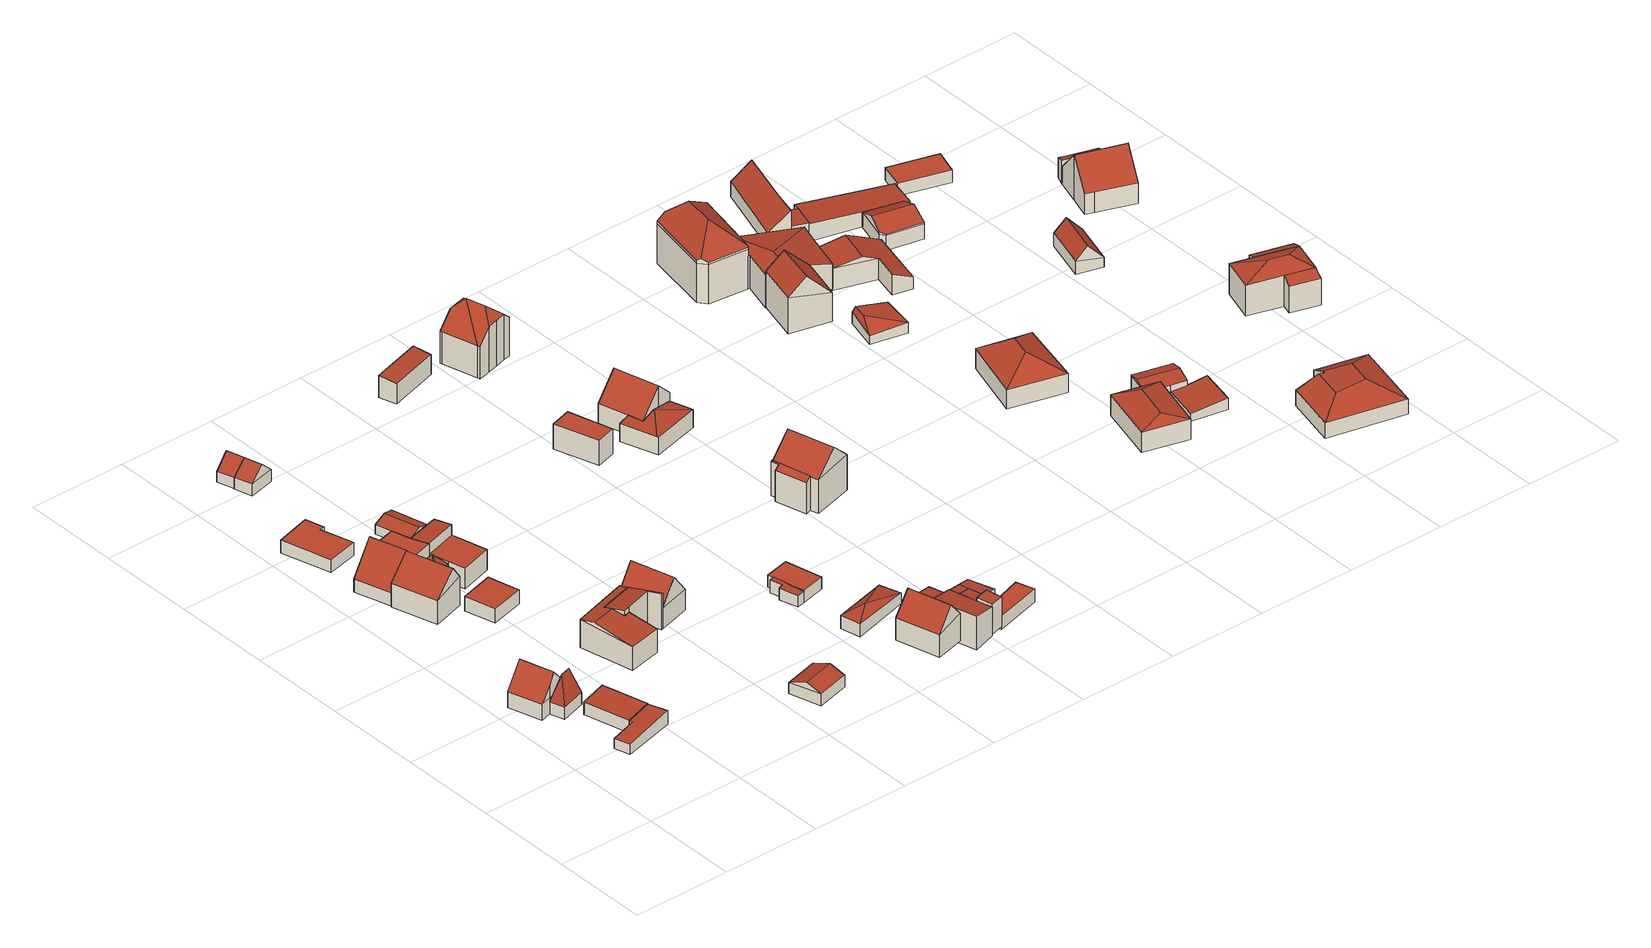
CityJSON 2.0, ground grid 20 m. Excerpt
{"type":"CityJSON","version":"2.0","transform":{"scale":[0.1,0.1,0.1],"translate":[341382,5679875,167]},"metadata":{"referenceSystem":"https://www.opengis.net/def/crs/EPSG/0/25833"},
"CityObjects":{
"building1":{"type":"Building","attributes":{"Gemeindeschluessel":14729160,"Geometrietyp2DReferenz":"3000","function":"31001_9998","roofType":"9999"},"children":["building1-1","building1-2"]},
"building1-1":{"type":"BuildingPart","attributes":{"Dachtyp_tdc":"tdcGableRoof","Dachneigung":50.49,"QualitaetDacherkennung":79,"Geometrietyp2DReferenz":"3000","roofType":"3100","measuredHeight":7.86},"parents":["building1"],"geometry":[{"type":"MultiSurface","lod":"2","boundaries":[[[0,1,2,3,4]],[[1,5,6,2]],[[5,7,8,6]],[[7,9,10,11,8]],[[7,12,13,9]],[[1,14,13,12,5]],[[0,14,1]],[[9,13,14,0]],[[5,12,7]],[[11,3,2,6,8]],[[0,4,10,9]],[[4,3,11,10]]],"semantics":{"surfaces":[{"type":"WallSurface"},{"type":"RoofSurface"},{"type":"GroundSurface"},{"type":"ClosureSurface"}],"values":[0,0,0,0,1,1,0,0,0,2,0,3]}}]},
"building1-2":{"type":"BuildingPart","attributes":{"Dachtyp_tdc":"tdcFreeFormRoof","Dachneigung":73.69,"QualitaetDacherkennung":18,"Geometrietyp2DReferenz":"3000","roofType":"5000","measuredHeight":7.86},"parents":["building1"],"geometry":[{"type":"MultiSurface","lod":"2","boundaries":[[[10,15,16,11]],[[15,17,18,16]],[[17,4,3,18]],[[19,4,17]],[[20,19,17,15]],[[20,15,10]],[[19,20,10,4]],[[11,16,18,3]],[[11,3,4,10]]],"semantics":{"surfaces":[{"type":"WallSurface"},{"type":"RoofSurface"},{"type":"GroundSurface"},{"type":"ClosureSurface"}],"values":[0,0,0,1,1,1,1,2,3]}}]},
"building2":{"type":"Building","attributes":{"Dachtyp_tdc":"tdcPolyFlatRoof","Gemeindeschluessel":14729160,"Dachneigung":4.13,"QualitaetDacherkennung":80,"Geometrietyp2DReferenz":"3000","function":"31001_9998","roofType":"2100","measuredHeight":2.87},"geometry":[{"type":"MultiSurface","lod":"2","boundaries":[[[21,22,23,24]],[[22,25,26,23]],[[25,27,28,26]],[[27,29,30,28]],[[29,31,32,30]],[[31,21,24,32]],[[31,29,27,25,22,21]],[[24,23,26,28,30,32]]],"semantics":{"surfaces":[{"type":"WallSurface"},{"type":"RoofSurface"},{"type":"GroundSurface"}],"values":[0,0,0,0,0,0,1,2]}}]},
"building3":{"type":"Building","attributes":{"Dachtyp_tdc":"tdcPolyFlatRoof","Gemeindeschluessel":14729160,"Dachneigung":4.24,"QualitaetDacherkennung":85,"Geometrietyp2DReferenz":"3000","function":"31001_9998","roofType":"2100","measuredHeight":2.96},"geometry":[{"type":"MultiSurface","lod":"2","boundaries":[[[33,34,35,36]],[[34,37,38,35]],[[37,39,40,38]],[[39,33,36,40]],[[39,37,34,33]],[[36,35,38,40]]],"semantics":{"surfaces":[{"type":"WallSurface"},{"type":"RoofSurface"},{"type":"GroundSurface"}],"values":[0,0,0,0,1,2]}}]},
"building4":{"type":"Building","attributes":{"Dachtyp_tdc":"tdcFreeFormRoof","Gemeindeschluessel":14729160,"Dachneigung":41.11,"QualitaetDacherkennung":70,"Geometrietyp2DReferenz":"3000","function":"31001_9998","roofType":"5000","measuredHeight":8.93},"geometry":[{"type":"MultiSurface","lod":"2","boundaries":[[[41,42,43,44]],[[42,45,46,43]],[[45,47,48,46]],[[47,49,50,48]],[[49,41,44,50]],[[42,51,52,45]],[[51,41,49,47,52]],[[42,41,51]],[[47,45,52]],[[44,43,46,48,50]]],"semantics":{"surfaces":[{"type":"WallSurface"},{"type":"RoofSurface"},{"type":"GroundSurface"}],"values":[0,0,0,0,0,1,1,0,0,2]}}]},
"building5":{"type":"Building","attributes":{"Dachtyp_tdc":"tdcGableRoof","Gemeindeschluessel":14729160,"Dachneigung":51.82,"QualitaetDacherkennung":59,"Geometrietyp2DReferenz":"3000","function":"31001_9998","roofType":"3100","measuredHeight":8.79},"geometry":[{"type":"MultiSurface","lod":"2","boundaries":[[[53,54,55,56]],[[54,57,58,55]],[[57,59,60,58]],[[59,61,62,60]],[[61,53,56,62]],[[61,63,64,53]],[[63,65,66,67,64]],[[54,67,66,57]],[[53,64,67,54]],[[57,66,65,59]],[[59,65,63,61]],[[56,55,58,60,62]]],"semantics":{"surfaces":[{"type":"WallSurface"},{"type":"RoofSurface"},{"type":"GroundSurface"}],"values":[0,0,0,0,0,1,1,0,0,0,0,2]}}]},
"building6":{"type":"Building","attributes":{"Dachtyp_tdc":"tdcPolyFlatRoof","Gemeindeschluessel":14729160,"Dachneigung":0,"QualitaetDacherkennung":89,"Geometrietyp2DReferenz":"3000","function":"31001_9998","roofType":"1000","measuredHeight":2.64},"geometry":[{"type":"MultiSurface","lod":"2","boundaries":[[[68,69,70,71]],[[69,72,73,70]],[[72,74,75,73]],[[74,76,77,75]],[[76,78,79,77]],[[78,68,71,79]],[[78,76,74,72,69,68]],[[71,70,73,75,77,79]]],"semantics":{"surfaces":[{"type":"WallSurface"},{"type":"RoofSurface"},{"type":"GroundSurface"}],"values":[0,0,0,0,0,0,1,2]}}]},
"building7":{"type":"Building","attributes":{"Dachtyp_tdc":"tdcFreeFormRoof","Gemeindeschluessel":14729160,"Dachneigung":48.84,"QualitaetDacherkennung":15,"Geometrietyp2DReferenz":"3000","function":"31001_9998","roofType":"5000","measuredHeight":5.99},"geometry":[{"type":"MultiSurface","lod":"2","boundaries":[[[80,81,82,83]],[[81,84,85,82]],[[84,86,87,85]],[[86,88,89,87]],[[88,80,83,89]],[[90,88,86]],[[91,90,86,84]],[[91,84,81]],[[81,90,91]],[[80,90,81]],[[90,80,88]],[[83,82,85,87,89]]],"semantics":{"surfaces":[{"type":"WallSurface"},{"type":"RoofSurface"},{"type":"GroundSurface"}],"values":[0,0,0,0,0,1,1,0,1,1,1,2]}}]},
"building8":{"type":"Building","attributes":{"Dachtyp_tdc":"tdcPolyFlatRoof","Gemeindeschluessel":14729160,"Dachneigung":0,"QualitaetDacherkennung":78,"Geometrietyp2DReferenz":"3000","function":"31001_9998","roofType":"1000","measuredHeight":6.2},"geometry":[{"type":"MultiSurface","lod":"2","boundaries":[[[66,92,55,58]],[[92,93,94,55]],[[93,95,96,94]],[[95,97,98,96]],[[97,99,60,98]],[[99,66,58,60]],[[99,97,95,93,92,66]],[[58,55,94,96,98,60]]],"semantics":{"surfaces":[{"type":"WallSurface"},{"type":"RoofSurface"},{"type":"GroundSurface"}],"values":[0,0,0,0,0,0,1,2]}}]},
"building9":{"type":"Building","attributes":{"Dachtyp_tdc":"tdcPolyFlatRoof","Gemeindeschluessel":14729160,"Dachneigung":0,"QualitaetDacherkennung":32,"Geometrietyp2DReferenz":"3000","function":"31001_9998","roofType":"1000","measuredHeight":3},"geometry":[{"type":"MultiSurface","lod":"2","boundaries":[[[100,101,102,103]],[[101,104,105,102]],[[104,106,107,105]],[[106,100,103,107]],[[106,104,101,100]],[[103,102,105,107]]],"semantics":{"surfaces":[{"type":"WallSurface"},{"type":"RoofSurface"},{"type":"GroundSurface"}],"values":[0,0,0,0,1,2]}}]},
"building10":{"type":"Building","attributes":{"Dachtyp_tdc":"tdcFreeFormRoof","Gemeindeschluessel":14729160,"Dachneigung":10.4,"QualitaetDacherkennung":41,"Geometrietyp2DReferenz":"3000","function":"31001_9998","roofType":"5000","measuredHeight":6.44},"geometry":[{"type":"MultiSurface","lod":"2","boundaries":[[[108,109,110,111]],[[109,112,113,110]],[[112,114,115,113]],[[114,116,117,115]],[[116,118,119,117]],[[118,120,121,119]],[[120,122,123,121]],[[122,108,111,123]],[[108,122,120,118,124,125]],[[114,112,109,125,124,116]],[[109,108,125]],[[118,116,124]],[[111,110,113,115,117,119,121,123]]],"semantics":{"surfaces":[{"type":"WallSurface"},{"type":"RoofSurface"},{"type":"GroundSurface"}],"values":[0,0,0,0,0,0,0,0,1,1,0,0,2]}}]},
"building11":{"type":"Building","attributes":{"Dachtyp_tdc":"tdcPolyFlatRoof","Gemeindeschluessel":14729160,"Dachneigung":2.94,"QualitaetDacherkennung":65,"Geometrietyp2DReferenz":"3000","function":"31001_9998","roofType":"2100","measuredHeight":6.47},"geometry":[{"type":"MultiSurface","lod":"2","boundaries":[[[126,127,128,129]],[[127,130,131,128]],[[130,132,133,131]],[[132,126,129,133]],[[132,130,127,126]],[[129,128,131,133]]],"semantics":{"surfaces":[{"type":"WallSurface"},{"type":"RoofSurface"},{"type":"GroundSurface"}],"values":[0,0,0,0,1,2]}}]},
"building12":{"type":"Building","attributes":{"Dachtyp_tdc":"tdcPolyFlatRoof","Gemeindeschluessel":14729160,"Dachneigung":0,"QualitaetDacherkennung":60,"Geometrietyp2DReferenz":"3000","function":"31001_9998","roofType":"1000","measuredHeight":4.32},"geometry":[{"type":"MultiSurface","lod":"2","boundaries":[[[134,135,129,136]],[[135,137,133,129]],[[137,138,139,133]],[[138,140,141,139]],[[140,134,136,141]],[[140,138,137,135,134]],[[136,129,133,139,141]]],"semantics":{"surfaces":[{"type":"WallSurface"},{"type":"RoofSurface"},{"type":"GroundSurface"}],"values":[0,0,0,0,0,1,2]}}]},
"building13":{"type":"Building","attributes":{"Dachtyp_tdc":"tdcGableRoof","Gemeindeschluessel":14729160,"Dachneigung":42.36,"QualitaetDacherkennung":76,"Geometrietyp2DReferenz":"3000","function":"31001_9998","roofType":"3100","measuredHeight":5.07},"geometry":[{"type":"MultiSurface","lod":"2","boundaries":[[[142,143,144,145]],[[143,146,147,144]],[[146,148,149,147]],[[148,142,145,149]],[[146,143,150]],[[142,148,151]],[[143,142,151,150]],[[148,146,150,151]],[[145,144,147,149]]],"semantics":{"surfaces":[{"type":"WallSurface"},{"type":"RoofSurface"},{"type":"GroundSurface"}],"values":[0,0,0,0,0,0,1,1,2]}}]},
"building14":{"type":"Building","attributes":{"Dachtyp_tdc":"tdcGableRoof","Gemeindeschluessel":14729160,"Dachneigung":43.15,"QualitaetDacherkennung":77,"Geometrietyp2DReferenz":"3000","function":"31001_9998","roofType":"3100","measuredHeight":4.89},"geometry":[{"type":"MultiSurface","lod":"2","boundaries":[[[143,152,153,154]],[[152,155,156,153]],[[155,157,158,156]],[[157,143,154,158]],[[155,152,159]],[[143,157,150]],[[152,143,150,159]],[[157,155,159,150]],[[154,153,156,158]]],"semantics":{"surfaces":[{"type":"WallSurface"},{"type":"RoofSurface"},{"type":"GroundSurface"}],"values":[0,0,0,0,0,0,1,1,2]}}]},
"building15":{"type":"Building","attributes":{"Dachtyp_tdc":"tdcGableRoof","Gemeindeschluessel":14729160,"Dachneigung":15.62,"QualitaetDacherkennung":74,"Geometrietyp2DReferenz":"3000","function":"31001_9998","roofType":"3100","measuredHeight":2.8},"geometry":[{"type":"MultiSurface","lod":"2","boundaries":[[[160,161,162,163]],[[161,164,165,162]],[[164,166,167,165]],[[166,160,163,167]],[[164,161,168]],[[160,166,169]],[[161,160,169,168]],[[166,164,168,169]],[[163,162,165,167]]],"semantics":{"surfaces":[{"type":"WallSurface"},{"type":"RoofSurface"},{"type":"GroundSurface"}],"values":[0,0,0,0,0,0,1,1,2]}}]},
"building16":{"type":"Building","attributes":{"Dachtyp_tdc":"tdcGableRoof","Gemeindeschluessel":14729160,"Dachneigung":21.7,"QualitaetDacherkennung":92,"Geometrietyp2DReferenz":"3000","function":"31001_9998","roofType":"3100","measuredHeight":3.69},"geometry":[{"type":"MultiSurface","lod":"2","boundaries":[[[170,171,172,173]],[[171,174,175,172]],[[174,176,177,175]],[[176,170,173,177]],[[174,171,178]],[[170,176,179]],[[171,170,179,178]],[[176,174,178,179]],[[173,172,175,177]]],"semantics":{"surfaces":[{"type":"WallSurface"},{"type":"RoofSurface"},{"type":"GroundSurface"}],"values":[0,0,0,0,0,0,1,1,2]}}]},
"building17":{"type":"Building","attributes":{"Gemeindeschluessel":14729160,"Geometrietyp2DReferenz":"3000","function":"31001_9998","roofType":"9999"},"children":["building17-1","building17-2"]},
"building17-1":{"type":"BuildingPart","attributes":{"Dachtyp_tdc":"tdcPolyFlatRoof","Dachneigung":12.24,"QualitaetDacherkennung":71,"Geometrietyp2DReferenz":"3000","roofType":"2100","measuredHeight":7.47},"parents":["building17"],"geometry":[{"type":"MultiSurface","lod":"2","boundaries":[[[180,181,182,183,184,185]],[[181,186,187,182]],[[186,188,189,187]],[[188,190,191,189]],[[190,108,192,191]],[[108,193,194,195,196,192]],[[108,190,188,186,181,180,193]],[[196,183,182,187,189,191,192]],[[185,194,193,180]],[[184,183,196,195]],[[184,195,194,185]]],"semantics":{"surfaces":[{"type":"WallSurface"},{"type":"RoofSurface"},{"type":"GroundSurface"},{"type":"ClosureSurface"}],"values":[0,0,0,0,0,0,1,2,0,3,3]}}]},
"building17-2":{"type":"BuildingPart","attributes":{"Dachtyp_tdc":"tdcGableRoof","Dachneigung":52.67,"QualitaetDacherkennung":72,"Geometrietyp2DReferenz":"3000","roofType":"3100","measuredHeight":8.74},"parents":["building17"],"geometry":[{"type":"MultiSurface","lod":"2","boundaries":[[[197,184,183,198]],[[195,199,200,196]],[[199,201,202,200]],[[201,197,198,202]],[[201,203,204,197]],[[194,185,204,203,205]],[[199,205,203,201]],[[195,194,205,199]],[[197,204,185,184]],[[198,183,196,200,202]],[[196,183,184,195]],[[184,185,194,195]]],"semantics":{"surfaces":[{"type":"WallSurface"},{"type":"RoofSurface"},{"type":"GroundSurface"},{"type":"ClosureSurface"}],"values":[0,0,0,0,1,1,0,0,0,2,3,3]}}]},
"building18":{"type":"Building","attributes":{"Dachtyp_tdc":"tdcGableRoof","Gemeindeschluessel":14729160,"Dachneigung":52.01,"QualitaetDacherkennung":73,"Geometrietyp2DReferenz":"3000","function":"31001_9998","roofType":"3100","measuredHeight":9.01},"geometry":[{"type":"MultiSurface","lod":"2","boundaries":[[[206,207,208,209]],[[207,210,211,208]],[[210,212,213,211]],[[212,206,209,213]],[[210,207,214]],[[206,212,215]],[[207,206,215,214]],[[212,210,214,215]],[[209,208,211,213]]],"semantics":{"surfaces":[{"type":"WallSurface"},{"type":"RoofSurface"},{"type":"GroundSurface"}],"values":[0,0,0,0,0,0,1,1,2]}}]},
"building19":{"type":"Building","attributes":{"Gemeindeschluessel":14729160,"Geometrietyp2DReferenz":"3000","function":"31001_9998","roofType":"9999"},"children":["building19-1","building19-2"]},
"building19-1":{"type":"BuildingPart","attributes":{"Dachtyp_tdc":"tdcPolyFlatRoof","Dachneigung":0,"QualitaetDacherkennung":75,"Geometrietyp2DReferenz":"3000","roofType":"1000","measuredHeight":2.53},"parents":["building19"],"geometry":[{"type":"MultiSurface","lod":"2","boundaries":[[[216,217,218,219]],[[217,220,221,218]],[[220,222,223,224,221]],[[225,216,219,226]],[[225,227,222,220,217,216]],[[219,218,221,224,226]],[[227,223,222]],[[226,224,223,227,225]]],"semantics":{"surfaces":[{"type":"WallSurface"},{"type":"RoofSurface"},{"type":"GroundSurface"},{"type":"ClosureSurface"}],"values":[0,0,0,0,1,2,0,3]}}]},
"building19-2":{"type":"BuildingPart","attributes":{"Dachtyp_tdc":"tdcPolyFlatRoof","Dachneigung":3.23,"QualitaetDacherkennung":73,"Geometrietyp2DReferenz":"3000","roofType":"2100","measuredHeight":2.73},"parents":["building19"],"geometry":[{"type":"MultiSurface","lod":"2","boundaries":[[[223,228,229,224]],[[228,230,231,229]],[[230,232,233,231]],[[232,234,235,233]],[[234,236,225,226,235]],[[234,232,230,228,223,227,236]],[[226,224,229,231,233,235]],[[227,225,236]],[[223,224,226,225,227]]],"semantics":{"surfaces":[{"type":"WallSurface"},{"type":"RoofSurface"},{"type":"GroundSurface"},{"type":"ClosureSurface"}],"values":[0,0,0,0,0,1,2,0,3]}}]},
"building20":{"type":"Building","attributes":{"Dachtyp_tdc":"tdcTentRoof","Gemeindeschluessel":14729160,"Dachneigung":10.1,"QualitaetDacherkennung":68,"Geometrietyp2DReferenz":"3000","function":"31001_9998","roofType":"3500","measuredHeight":3.54},"geometry":[{"type":"MultiSurface","lod":"2","boundaries":[[[237,238,239,240]],[[238,241,242,239]],[[241,243,244,242]],[[243,237,240,244]],[[238,237,245]],[[241,238,245]],[[243,241,245]],[[237,243,245]],[[240,239,242,244]]],"semantics":{"surfaces":[{"type":"WallSurface"},{"type":"RoofSurface"},{"type":"GroundSurface"}],"values":[0,0,0,0,1,1,1,1,2]}}]},
"building21":{"type":"Building","attributes":{"Gemeindeschluessel":14729160,"Geometrietyp2DReferenz":"3000","function":"31001_9998","roofType":"9999"},"children":["building21-1","building21-2","building21-3","building21-4"]},
"building21-1":{"type":"BuildingPart","attributes":{"Dachtyp_tdc":"tdcPolyFlatRoof","Dachneigung":8.95,"QualitaetDacherkennung":64,"Geometrietyp2DReferenz":"3000","roofType":"2100","measuredHeight":6.96},"parents":["building21"],"geometry":[{"type":"MultiSurface","lod":"2","boundaries":[[[246,247,248,249]],[[247,250,251,248]],[[250,252,253,251]],[[250,247,246,254,252]],[[253,249,248,251]],[[249,253,252,254,246]]],"semantics":{"surfaces":[{"type":"WallSurface"},{"type":"RoofSurface"},{"type":"GroundSurface"},{"type":"ClosureSurface"}],"values":[0,0,0,1,2,3]}}]},
"building21-2":{"type":"BuildingPart","attributes":{"Dachtyp_tdc":"tdcPolyFlatRoof","Dachneigung":10.04,"QualitaetDacherkennung":62,"Geometrietyp2DReferenz":"3000","roofType":"2100","measuredHeight":6.97},"parents":["building21"],"geometry":[{"type":"MultiSurface","lod":"2","boundaries":[[[255,256,257,258,259]],[[256,260,261,257]],[[260,262,263,261]],[[262,246,249,263]],[[252,264,265,266,253]],[[264,252,254,246,262,260,256,255]],[[258,257,261,263,249,253,266]],[[252,253,249,246,254]],[[255,259,265,264]],[[259,258,266,265]]],"semantics":{"surfaces":[{"type":"WallSurface"},{"type":"RoofSurface"},{"type":"GroundSurface"},{"type":"ClosureSurface"}],"values":[0,0,0,0,0,1,2,3,0,3]}}]},
"building21-3":{"type":"BuildingPart","attributes":{"Dachtyp_tdc":"tdcPolyFlatRoof","Dachneigung":7.2,"QualitaetDacherkennung":44,"Geometrietyp2DReferenz":"3000","roofType":"2100","measuredHeight":5.99},"parents":["building21"],"geometry":[{"type":"MultiSurface","lod":"2","boundaries":[[[265,267,268,266]],[[259,258,269,270]],[[259,270,267,265]],[[266,268,269,258]],[[270,269,268,267]],[[266,258,259,265]]],"semantics":{"surfaces":[{"type":"WallSurface"},{"type":"RoofSurface"},{"type":"GroundSurface"},{"type":"ClosureSurface"}],"values":[0,0,1,2,3,3]}}]},
"building21-4":{"type":"BuildingPart","attributes":{"Dachtyp_tdc":"tdcPolyFlatRoof","Dachneigung":9.14,"QualitaetDacherkennung":64,"Geometrietyp2DReferenz":"3000","roofType":"2100","measuredHeight":5.61},"parents":["building21"],"geometry":[{"type":"MultiSurface","lod":"2","boundaries":[[[267,271,272,268]],[[271,273,274,272]],[[273,275,276,274]],[[275,270,269,276]],[[270,275,273,271,267]],[[268,272,274,276,269]],[[268,269,270,267]]],"semantics":{"surfaces":[{"type":"WallSurface"},{"type":"RoofSurface"},{"type":"GroundSurface"},{"type":"ClosureSurface"}],"values":[0,0,0,0,1,2,3]}}]},
"building22":{"type":"Building","attributes":{"Dachtyp_tdc":"tdcPolyFlatRoof","Gemeindeschluessel":14729160,"Dachneigung":2.68,"QualitaetDacherkennung":72,"Geometrietyp2DReferenz":"3000","function":"31001_9998","roofType":"2100","measuredHeight":6.35},"geometry":[{"type":"MultiSurface","lod":"2","boundaries":[[[277,278,279,280]],[[278,281,282,279]],[[281,283,284,282]],[[283,277,280,284]],[[283,281,278,277]],[[280,279,282,284]]],"semantics":{"surfaces":[{"type":"WallSurface"},{"type":"RoofSurface"},{"type":"GroundSurface"}],"values":[0,0,0,0,1,2]}}]},
"building23":{"type":"Building","attributes":{"Dachtyp_tdc":"tdcPolyFlatRoof","Gemeindeschluessel":14729160,"Dachneigung":9.23,"QualitaetDacherkennung":74,"Geometrietyp2DReferenz":"3000","function":"31001_9998","roofType":"2100","measuredHeight":5.62},"geometry":[{"type":"MultiSurface","lod":"2","boundaries":[[[255,270,285,286]],[[270,275,287,285]],[[275,288,282,287]],[[288,256,279,282]],[[256,255,286,279]],[[256,288,275,270,255]],[[286,285,287,282,279]]],"semantics":{"surfaces":[{"type":"WallSurface"},{"type":"RoofSurface"},{"type":"GroundSurface"}],"values":[0,0,0,0,0,1,2]}}]},
"building24":{"type":"Building","attributes":{"Dachtyp_tdc":"tdcPolyFlatRoof","Gemeindeschluessel":14729160,"Dachneigung":5.96,"QualitaetDacherkennung":76,"Geometrietyp2DReferenz":"3000","function":"31001_9998","roofType":"2100","measuredHeight":4.58},"geometry":[{"type":"MultiSurface","lod":"2","boundaries":[[[289,290,291,292]],[[290,293,294,291]],[[293,295,296,294]],[[295,289,292,296]],[[295,293,290,289]],[[292,291,294,296]]],"semantics":{"surfaces":[{"type":"WallSurface"},{"type":"RoofSurface"},{"type":"GroundSurface"}],"values":[0,0,0,0,1,2]}}]},
"building25":{"type":"Building","attributes":{"Dachtyp_tdc":"tdcPolyFlatRoof","Gemeindeschluessel":14729160,"Dachneigung":0,"QualitaetDacherkennung":73,"Geometrietyp2DReferenz":"3000","function":"31001_9998","roofType":"1000","measuredHeight":5.18},"geometry":[{"type":"MultiSurface","lod":"2","boundaries":[[[297,298,299,300]],[[298,301,302,299]],[[301,303,304,302]],[[303,297,300,304]],[[303,301,298,297]],[[300,299,302,304]]],"semantics":{"surfaces":[{"type":"WallSurface"},{"type":"RoofSurface"},{"type":"GroundSurface"}],"values":[0,0,0,0,1,2]}}]},
"building26":{"type":"Building","attributes":{"Dachtyp_tdc":"tdcPolyFlatRoof","Gemeindeschluessel":14729160,"Dachneigung":0,"QualitaetDacherkennung":63,"Geometrietyp2DReferenz":"3000","function":"31001_9998","roofType":"1000","measuredHeight":2.87},"geometry":[{"type":"MultiSurface","lod":"2","boundaries":[[[305,306,307,308]],[[306,309,310,307]],[[309,311,312,310]],[[311,313,314,312]],[[313,315,316,314]],[[315,305,308,316]],[[315,313,311,309,306,305]],[[308,307,310,312,314,316]]],"semantics":{"surfaces":[{"type":"WallSurface"},{"type":"RoofSurface"},{"type":"GroundSurface"}],"values":[0,0,0,0,0,0,1,2]}}]},
"building27":{"type":"Building","attributes":{"Dachtyp_tdc":"tdcFreeFormRoof","Gemeindeschluessel":14729160,"Dachneigung":11.75,"QualitaetDacherkennung":69,"Geometrietyp2DReferenz":"3000","function":"31001_9998","roofType":"5000","measuredHeight":4.69},"geometry":[{"type":"MultiSurface","lod":"2","boundaries":[[[317,318,319,320]],[[318,321,322,319]],[[321,323,324,322]],[[323,325,326,324]],[[325,327,328,326]],[[327,329,330,328]],[[329,317,320,330]],[[329,327,331,332]],[[331,327,325,333]],[[331,333,323,321,318,317,332]],[[317,329,332]],[[325,323,333]],[[320,319,322,324,326,328,330]]],"semantics":{"surfaces":[{"type":"WallSurface"},{"type":"RoofSurface"},{"type":"GroundSurface"}],"values":[0,0,0,0,0,0,0,1,1,1,0,0,2]}}]},
"building28":{"type":"Building","attributes":{"Gemeindeschluessel":14729160,"Geometrietyp2DReferenz":"3000","function":"31001_9998","roofType":"9999"},"children":["building28-1","building28-2"]},
"building28-1":{"type":"BuildingPart","attributes":{"Dachtyp_tdc":"tdcPolyFlatRoof","Dachneigung":28.81,"QualitaetDacherkennung":65,"Geometrietyp2DReferenz":"3000","roofType":"2100","measuredHeight":7.25},"parents":["building28"],"geometry":[{"type":"MultiSurface","lod":"2","boundaries":[[[334,335,336,337]],[[335,338,339,336]],[[338,340,341,342,339]],[[343,344,345,346,347]],[[344,334,337,345]],[[344,343,340,338,335,334]],[[337,336,339,342,346,345]],[[343,347,341,340]],[[347,346,342,341]]],"semantics":{"surfaces":[{"type":"WallSurface"},{"type":"RoofSurface"},{"type":"GroundSurface"},{"type":"ClosureSurface"}],"values":[0,0,0,0,0,1,2,0,3]}}]},
"building28-2":{"type":"BuildingPart","attributes":{"Dachtyp_tdc":"tdcGableRoof","Dachneigung":41.35,"QualitaetDacherkennung":68,"Geometrietyp2DReferenz":"3000","roofType":"3100","measuredHeight":11.1},"parents":["building28"],"geometry":[{"type":"MultiSurface","lod":"2","boundaries":[[[348,349,350,351]],[[349,352,353,350]],[[341,348,351,342]],[[352,349,354]],[[348,341,355]],[[349,348,355,354]],[[341,347,352,354,355]],[[351,350,353,346,342]],[[346,353,352,347]],[[342,346,347,341]]],"semantics":{"surfaces":[{"type":"WallSurface"},{"type":"RoofSurface"},{"type":"GroundSurface"},{"type":"ClosureSurface"}],"values":[0,0,0,0,0,1,1,2,0,3]}}]},
"building29":{"type":"Building","attributes":{"Dachtyp_tdc":"tdcGableRoof","Gemeindeschluessel":14729160,"Dachneigung":45.52,"QualitaetDacherkennung":66,"Geometrietyp2DReferenz":"3000","function":"31001_9998","roofType":"3100","measuredHeight":8.8},"geometry":[{"type":"MultiSurface","lod":"2","boundaries":[[[356,357,358,319]],[[357,359,360,358]],[[359,361,362,360]],[[361,363,326,362]],[[363,364,365,326]],[[364,366,324,365]],[[366,367,322,324]],[[367,356,319,322]],[[364,363,361,359]],[[359,357,356,367,366,364]],[[319,358,360,362,326,365,324,322]]],"semantics":{"surfaces":[{"type":"WallSurface"},{"type":"RoofSurface"},{"type":"GroundSurface"}],"values":[0,0,0,0,0,0,0,0,1,1,2]}}]},
"building30":{"type":"Building","attributes":{"Dachtyp_tdc":"tdcHippedGableRoof","Gemeindeschluessel":14729160,"Dachneigung":45.28,"QualitaetDacherkennung":71,"Geometrietyp2DReferenz":"3000","function":"31001_9998","roofType":"3300","measuredHeight":11.58},"geometry":[{"type":"MultiSurface","lod":"2","boundaries":[[[368,369,370,371]],[[369,372,373,370]],[[372,374,375,373]],[[374,376,377,375]],[[376,378,379,377]],[[378,380,381,379]],[[380,382,383,381]],[[382,384,385,383]],[[384,386,387,385]],[[386,388,389,387]],[[388,390,391,389]],[[390,368,371,391]],[[386,384,392]],[[374,372,369,393]],[[378,376,374,393,392]],[[384,382,380,378,392]],[[369,368,390,393]],[[390,388,386,392,393]],[[371,370,373,375,377,379,381,383,385,387,389,391]]],"semantics":{"surfaces":[{"type":"WallSurface"},{"type":"RoofSurface"},{"type":"GroundSurface"}],"values":[0,0,0,0,0,0,0,0,0,0,0,0,1,1,1,1,1,1,2]}}]},
"building31":{"type":"Building","attributes":{"Dachtyp_tdc":"tdcGableRoof","Gemeindeschluessel":14729160,"Dachneigung":44.37,"QualitaetDacherkennung":82,"Geometrietyp2DReferenz":"3000","function":"31001_9998","roofType":"3100","measuredHeight":10.96},"geometry":[{"type":"MultiSurface","lod":"2","boundaries":[[[394,395,396,397]],[[395,398,399,396]],[[398,400,401,399]],[[400,394,397,401]],[[398,395,402]],[[394,400,403]],[[395,394,403,402]],[[400,398,402,403]],[[397,396,399,401]]],"semantics":{"surfaces":[{"type":"WallSurface"},{"type":"RoofSurface"},{"type":"GroundSurface"}],"values":[0,0,0,0,0,0,1,1,2]}}]},
"building32":{"type":"Building","attributes":{"Dachtyp_tdc":"tdcHipRoof","Gemeindeschluessel":14729160,"Dachneigung":29.81,"QualitaetDacherkennung":84,"Geometrietyp2DReferenz":"3000","function":"31001_9998","roofType":"3200","measuredHeight":7.25},"geometry":[{"type":"MultiSurface","lod":"2","boundaries":[[[404,405,406,407]],[[405,408,409,406]],[[408,410,411,409]],[[410,404,407,411]],[[408,405,412]],[[404,410,413]],[[405,404,413,412]],[[410,408,412,413]],[[407,406,409,411]]],"semantics":{"surfaces":[{"type":"WallSurface"},{"type":"RoofSurface"},{"type":"GroundSurface"}],"values":[0,0,0,0,1,1,1,1,2]}}]},
"building33":{"type":"Building","attributes":{"Dachtyp_tdc":"tdcHipAndGableRoof","Gemeindeschluessel":14729160,"Dachneigung":11.1,"QualitaetDacherkennung":16,"Geometrietyp2DReferenz":"3000","function":"31001_9998","roofType":"5000","measuredHeight":3.41},"geometry":[{"type":"MultiSurface","lod":"2","boundaries":[[[414,415,416,417]],[[415,418,419,416]],[[418,420,421,419]],[[420,414,417,421]],[[418,415,422]],[[414,420,423]],[[415,414,423,422]],[[420,418,422,423]],[[417,416,419,421]]],"semantics":{"surfaces":[{"type":"WallSurface"},{"type":"RoofSurface"},{"type":"GroundSurface"}],"values":[0,0,0,0,1,0,1,1,2]}}]},
"building34":{"type":"Building","attributes":{"Dachtyp_tdc":"tdcFreeFormRoof","Gemeindeschluessel":14729160,"Dachneigung":14.67,"QualitaetDacherkennung":88,"Geometrietyp2DReferenz":"3000","function":"31001_9998","roofType":"5000","measuredHeight":5.5},"geometry":[{"type":"MultiSurface","lod":"2","boundaries":[[[424,425,426,427]],[[425,428,429,426]],[[428,430,431,429]],[[430,432,433,431]],[[432,424,427,433]],[[434,424,432,435]],[[436,425,437]],[[425,436,428]],[[437,434,435,430,436]],[[425,424,434,437]],[[430,428,436]],[[432,430,435]],[[427,426,429,431,433]]],"semantics":{"surfaces":[{"type":"WallSurface"},{"type":"RoofSurface"},{"type":"GroundSurface"}],"values":[0,0,0,0,0,1,1,1,1,1,0,0,2]}}]},
"building35":{"type":"Building","attributes":{"Gemeindeschluessel":14729160,"Geometrietyp2DReferenz":"3000","function":"31001_9998","roofType":"9999"},"children":["building35-1","building35-2"]},
"building35-1":{"type":"BuildingPart","attributes":{"Dachtyp_tdc":"tdcHipAndGableRoof","Dachneigung":14.42,"QualitaetDacherkennung":20,"Geometrietyp2DReferenz":"3000","roofType":"5000","measuredHeight":7.51},"parents":["building35"],"geometry":[{"type":"MultiSurface","lod":"2","boundaries":[[[398,438,439,440]],[[438,441,442,439]],[[441,443,444,442]],[[443,445,446,444]],[[447,448,449,450]],[[448,451,452,449]],[[451,453,454,452]],[[453,455,456,454]],[[455,398,440,456]],[[451,448,457]],[[448,447,445,443,441,438,457]],[[438,398,455,453,451,457]],[[440,439,442,444,446,450,449,452,454,456]],[[447,450,446,445]]],"semantics":{"surfaces":[{"type":"WallSurface"},{"type":"RoofSurface"},{"type":"GroundSurface"},{"type":"ClosureSurface"}],"values":[0,0,0,0,0,0,0,0,0,1,1,1,2,3]}}]},
"building35-2":{"type":"BuildingPart","attributes":{"Dachtyp_tdc":"tdcFreeFormRoof","Dachneigung":38.59,"QualitaetDacherkennung":53,"Geometrietyp2DReferenz":"3000","roofType":"5000","measuredHeight":12.53},"parents":["building35"],"geometry":[{"type":"MultiSurface","lod":"2","boundaries":[[[458,459,460,461]],[[459,462,463,460]],[[462,464,465,463]],[[464,466,447,450,465]],[[467,458,461,446,445]],[[464,468,469]],[[470,471,472,473,474]],[[475,476,470,474,469,468]],[[473,477,464,469,474]],[[464,477,466]],[[466,477,473,472,467]],[[459,476,475,462]],[[462,475,468,464]],[[467,472,471,458]],[[458,471,470,476,459]],[[461,460,463,465,450,446]],[[445,447,466,467]],[[445,446,450,447]]],"semantics":{"surfaces":[{"type":"WallSurface"},{"type":"RoofSurface"},{"type":"GroundSurface"},{"type":"ClosureSurface"}],"values":[0,0,0,0,0,1,1,1,1,0,0,0,0,0,0,2,0,3]}}]},
"building36":{"type":"Building","attributes":{"Dachtyp_tdc":"tdcGableRoof","Gemeindeschluessel":14729160,"Dachneigung":13.04,"QualitaetDacherkennung":77,"Geometrietyp2DReferenz":"3000","function":"31001_9998","roofType":"3100","measuredHeight":3.63},"geometry":[{"type":"MultiSurface","lod":"2","boundaries":[[[478,479,427,480]],[[479,481,433,427]],[[481,482,483,433]],[[482,484,485,483]],[[484,486,487,485]],[[486,478,480,487]],[[481,479,478,486,488,489]],[[490,491,489,488]],[[482,491,490,484]],[[481,489,491,482]],[[484,490,488,486]],[[480,427,433,483,485,487]]],"semantics":{"surfaces":[{"type":"WallSurface"},{"type":"RoofSurface"},{"type":"GroundSurface"}],"values":[0,0,0,0,0,0,1,1,0,0,0,2]}}]},
"building37":{"type":"Building","attributes":{"Dachtyp_tdc":"tdcPolyFlatRoof","Gemeindeschluessel":14729160,"Dachneigung":5.54,"QualitaetDacherkennung":85,"Geometrietyp2DReferenz":"3000","function":"31001_9998","roofType":"2100","measuredHeight":2.37},"geometry":[{"type":"MultiSurface","lod":"2","boundaries":[[[492,493,480,494]],[[493,495,487,480]],[[495,496,497,487]],[[496,498,499,497]],[[498,492,494,499]],[[498,496,495,493,492]],[[494,480,487,497,499]]],"semantics":{"surfaces":[{"type":"WallSurface"},{"type":"RoofSurface"},{"type":"GroundSurface"}],"values":[0,0,0,0,0,1,2]}}]},
"building38":{"type":"Building","attributes":{"Dachtyp_tdc":"tdcFreeFormRoof","Gemeindeschluessel":14729160,"Dachneigung":23.55,"QualitaetDacherkennung":21,"Geometrietyp2DReferenz":"3000","function":"31001_9998","roofType":"5000","measuredHeight":5.66},"geometry":[{"type":"MultiSurface","lod":"2","boundaries":[[[500,501,502,503]],[[501,504,505,502]],[[504,506,507,505]],[[506,508,509,507]],[[508,510,511,509]],[[510,500,503,511]],[[501,500,512,513,506,504]],[[513,512,510,508]],[[508,506,513]],[[500,510,512]],[[503,502,505,507,509,511]]],"semantics":{"surfaces":[{"type":"WallSurface"},{"type":"RoofSurface"},{"type":"GroundSurface"}],"values":[0,0,0,0,0,0,1,1,0,0,2]}}]},
"building39":{"type":"Building","attributes":{"Dachtyp_tdc":"tdcPolyFlatRoof","Gemeindeschluessel":14729160,"Dachneigung":40.22,"QualitaetDacherkennung":68,"Geometrietyp2DReferenz":"3000","function":"31001_9998","roofType":"2100","measuredHeight":6.45},"geometry":[{"type":"MultiSurface","lod":"2","boundaries":[[[514,515,516,517]],[[515,518,519,516]],[[518,520,521,519]],[[520,522,523,521]],[[522,514,517,523]],[[522,520,518,515,514]],[[517,516,519,521,523]]],"semantics":{"surfaces":[{"type":"WallSurface"},{"type":"RoofSurface"},{"type":"GroundSurface"}],"values":[0,0,0,0,0,1,2]}}]},
"building40":{"type":"Building","attributes":{"Gemeindeschluessel":14729160,"Geometrietyp2DReferenz":"3000","function":"31001_9998","roofType":"9999"},"children":["building40-1","building40-2"]},
"building40-1":{"type":"BuildingPart","attributes":{"Dachtyp_tdc":"tdcPolyFlatRoof","Dachneigung":2.91,"QualitaetDacherkennung":60,"Geometrietyp2DReferenz":"3000","roofType":"2100","measuredHeight":3.65},"parents":["building40"],"geometry":[{"type":"MultiSurface","lod":"2","boundaries":[[[524,525,526,527]],[[525,528,529,526]],[[528,530,531,529]],[[530,532,533,531]],[[532,534,535,533]],[[536,537,538,539]],[[537,524,527,538]],[[537,536,534,532,530,528,525,524]],[[527,526,529,531,533,535,539,538]],[[539,535,534,536]]],"semantics":{"surfaces":[{"type":"WallSurface"},{"type":"RoofSurface"},{"type":"GroundSurface"},{"type":"ClosureSurface"}],"values":[0,0,0,0,0,0,0,1,2,3]}}]},
"building40-2":{"type":"BuildingPart","attributes":{"Dachtyp_tdc":"tdcPolyFlatRoof","Dachneigung":5.73,"QualitaetDacherkennung":52,"Geometrietyp2DReferenz":"3000","roofType":"2100","measuredHeight":4.17},"parents":["building40"],"geometry":[{"type":"MultiSurface","lod":"2","boundaries":[[[540,541,536,539,542]],[[543,544,545,535,534]],[[544,540,542,545]],[[544,543,541,540]],[[542,539,535,545]],[[534,536,541,543]],[[534,535,539,536]]],"semantics":{"surfaces":[{"type":"WallSurface"},{"type":"RoofSurface"},{"type":"GroundSurface"},{"type":"ClosureSurface"}],"values":[0,0,0,1,2,0,3]}}]},
"building41":{"type":"Building","attributes":{"Dachtyp_tdc":"tdcFreeFormRoof","Gemeindeschluessel":14729160,"Dachneigung":23.45,"QualitaetDacherkennung":66,"Geometrietyp2DReferenz":"3000","function":"31001_9998","roofType":"5000","measuredHeight":5.49},"geometry":[{"type":"MultiSurface","lod":"2","boundaries":[[[546,547,548,549]],[[547,550,551,548]],[[550,552,553,551]],[[552,554,555,553]],[[554,556,557,555]],[[556,546,549,557]],[[558,559,552,550]],[[560,546,556,561]],[[547,546,560,562]],[[547,562,558,550]],[[562,560,561,554,559,558]],[[554,552,559]],[[556,554,561]],[[549,548,551,553,555,557]]],"semantics":{"surfaces":[{"type":"WallSurface"},{"type":"RoofSurface"},{"type":"GroundSurface"}],"values":[0,0,0,0,0,0,1,1,1,1,1,0,0,2]}}]},
"building42":{"type":"Building","attributes":{"Dachtyp_tdc":"tdcFreeFormRoof","Gemeindeschluessel":14729160,"Dachneigung":18.71,"QualitaetDacherkennung":51,"Geometrietyp2DReferenz":"3000","function":"31001_9998","roofType":"5000","measuredHeight":4.8},"geometry":[{"type":"MultiSurface","lod":"2","boundaries":[[[563,564,565,566]],[[564,567,568,565]],[[567,532,533,568]],[[532,569,531,533]],[[569,570,529,531]],[[570,563,566,529]],[[571,570,569,532,572]],[[573,571,572,574,575]],[[563,573,575,564]],[[564,575,574,567]],[[567,574,572,532]],[[570,571,573,563]],[[566,565,568,533,531,529]]],"semantics":{"surfaces":[{"type":"WallSurface"},{"type":"RoofSurface"},{"type":"GroundSurface"}],"values":[0,0,0,0,0,0,1,1,0,0,0,0,2]}}]},
"building43":{"type":"Building","attributes":{"Dachtyp_tdc":"tdcGableRoof","Gemeindeschluessel":14729160,"Dachneigung":46.12,"QualitaetDacherkennung":82,"Geometrietyp2DReferenz":"3000","function":"31001_9998","roofType":"3100","measuredHeight":5.18},"geometry":[{"type":"MultiSurface","lod":"2","boundaries":[[[576,577,578,579]],[[577,580,581,578]],[[580,582,583,581]],[[582,576,579,583]],[[580,577,584]],[[576,582,585]],[[577,576,585,584]],[[582,580,584,585]],[[579,578,581,583]]],"semantics":{"surfaces":[{"type":"WallSurface"},{"type":"RoofSurface"},{"type":"GroundSurface"}],"values":[0,0,0,0,0,0,1,1,2]}}]},
"building44":{"type":"Building","attributes":{"Dachtyp_tdc":"tdcPolyFlatRoof","Gemeindeschluessel":14729160,"Dachneigung":0,"QualitaetDacherkennung":81,"Geometrietyp2DReferenz":"3000","function":"31001_9998","roofType":"1000","measuredHeight":2.63},"geometry":[{"type":"MultiSurface","lod":"2","boundaries":[[[586,587,588,589]],[[587,590,591,588]],[[590,592,593,591]],[[592,586,589,593]],[[592,590,587,586]],[[589,588,591,593]]],"semantics":{"surfaces":[{"type":"WallSurface"},{"type":"RoofSurface"},{"type":"GroundSurface"}],"values":[0,0,0,0,1,2]}}]},
"building45":{"type":"Building","attributes":{"Gemeindeschluessel":14729160,"Geometrietyp2DReferenz":"3000","function":"31001_9998","roofType":"9999"},"children":["building45-1","building45-2","building45-3"]},
"building45-1":{"type":"BuildingPart","attributes":{"Dachtyp_tdc":"tdcPolyFlatRoof","Dachneigung":21.96,"QualitaetDacherkennung":69,"Geometrietyp2DReferenz":"3000","roofType":"2100","measuredHeight":6.37},"parents":["building45"],"geometry":[{"type":"MultiSurface","lod":"2","boundaries":[[[594,595,596,597]],[[595,598,599,596]],[[598,600,601,599]],[[600,602,603,601]],[[600,598,595,594,602]],[[603,597,596,599,601]],[[602,594,597,603]]],"semantics":{"surfaces":[{"type":"WallSurface"},{"type":"RoofSurface"},{"type":"GroundSurface"},{"type":"ClosureSurface"}],"values":[0,0,0,0,1,2,3]}}]},
"building45-2":{"type":"BuildingPart","attributes":{"Dachtyp_tdc":"tdcPolyFlatRoof","Dachneigung":22.7,"QualitaetDacherkennung":50,"Geometrietyp2DReferenz":"3000","roofType":"2100","measuredHeight":6.35},"parents":["building45"],"geometry":[{"type":"MultiSurface","lod":"2","boundaries":[[[604,605,606,607]],[[605,608,609,606]],[[608,610,611,609]],[[604,607,612,613]],[[613,610,608,605,604]],[[607,606,609,611,612]],[[613,612,611,610]]],"semantics":{"surfaces":[{"type":"WallSurface"},{"type":"RoofSurface"},{"type":"GroundSurface"},{"type":"ClosureSurface"}],"values":[0,0,0,0,1,2,3]}}]},
"building45-3":{"type":"BuildingPart","attributes":{"Dachtyp_tdc":"tdcHipRoof","Dachneigung":22.19,"QualitaetDacherkennung":62,"Geometrietyp2DReferenz":"3000","roofType":"3200","measuredHeight":7.79},"parents":["building45"],"geometry":[{"type":"MultiSurface","lod":"2","boundaries":[[[610,594,597,611]],[[602,614,615,603]],[[614,616,617,615]],[[616,613,612,617]],[[594,610,618]],[[616,614,619]],[[613,616,619,618,610]],[[602,594,618,619,614]],[[612,611,597,603,615,617]],[[611,612,613,610]],[[594,602,603,597]]],"semantics":{"surfaces":[{"type":"WallSurface"},{"type":"RoofSurface"},{"type":"GroundSurface"},{"type":"ClosureSurface"}],"values":[0,0,0,0,1,1,1,1,2,3,3]}}]},
"building46":{"type":"Building","attributes":{"Gemeindeschluessel":14729160,"Geometrietyp2DReferenz":"3000","function":"31001_9998","roofType":"9999"},"children":["building46-1","building46-2"]},
"building46-1":{"type":"BuildingPart","attributes":{"Dachtyp_tdc":"tdcPolyFlatRoof","Dachneigung":17.51,"QualitaetDacherkennung":59,"Geometrietyp2DReferenz":"3000","roofType":"2100","measuredHeight":4.81},"parents":["building46"],"geometry":[{"type":"MultiSurface","lod":"2","boundaries":[[[620,621,622,623]],[[621,624,625,622]],[[624,626,627,628,625]],[[629,620,623,630,631]],[[629,626,624,621,620]],[[623,622,625,628,630]],[[631,627,626,629]],[[631,630,628,627]]],"semantics":{"surfaces":[{"type":"WallSurface"},{"type":"RoofSurface"},{"type":"GroundSurface"},{"type":"ClosureSurface"}],"values":[0,0,0,0,1,2,0,3]}}]},
"building46-2":{"type":"BuildingPart","attributes":{"Dachtyp_tdc":"tdcGableRoof","Dachneigung":47.71,"QualitaetDacherkennung":77,"Geometrietyp2DReferenz":"3000","roofType":"3100","measuredHeight":9.36},"parents":["building46"],"geometry":[{"type":"MultiSurface","lod":"2","boundaries":[[[632,633,634,635]],[[633,631,630,634]],[[627,636,637,628]],[[636,638,639,637]],[[638,640,641,639]],[[640,642,643,641]],[[642,632,635,643]],[[638,636,627,631,633]],[[633,632,642,640,638]],[[635,634,630,628,637,639,641,643]],[[627,628,630,631]]],"semantics":{"surfaces":[{"type":"WallSurface"},{"type":"RoofSurface"},{"type":"GroundSurface"},{"type":"ClosureSurface"}],"values":[0,0,0,0,0,0,0,1,1,2,3]}}]}
},
"vertices":[
[43,318,74],[21,312,74],[21,312,41],[43,318,41],[43,318,66],[1,379,74],[1,379,41],[74,400,74],[74,400,41],[94,334,74],[94,334,66],[94,334,41],[37,390,120],[57,323,120],[43,318,101],
[103,304,66],[103,304,41],[52,289,66],[52,289,41],[62,308,120],[83,314,120],
[177,164,70],[70,136,62],[70,136,41],[177,164,41],[61,168,62],[61,168,41],[114,182,65],[114,182,41],[112,188,65],[112,188,41],[165,202,69],[165,202,41],
[88,280,66],[141,294,70],[141,294,40],[88,280,40],[165,202,70],[165,202,40],[112,188,66],[112,188,40],
[135,664,103],[69,645,91],[69,645,42],[135,664,42],[43,737,91],[43,737,42],[109,756,103],[109,756,42],[119,718,103],[119,718,42],[114,657,132],[87,750,132],
[21,810,71],[87,829,71],[87,829,44],[21,810,44],[103,773,71],[103,773,44],[109,756,71],[109,756,44],[43,737,71],[43,737,44],[89,750,132],[67,823,132],[109,756,105],[103,773,106],[87,829,105],
[82,961,72],[72,959,72],[72,959,45],[82,961,45],[91,893,72],[91,893,45],[28,878,72],[28,878,45],[0,979,72],[0,979,45],[72,999,72],[72,999,45],
[136,722,80],[119,718,80],[119,718,43],[136,722,43],[109,756,80],[109,756,43],[155,769,80],[155,769,43],[165,731,80],[165,731,43],[141,745,103],[114,737,103],
[87,829,106],[131,840,106],[131,840,44],[141,803,106],[141,803,44],[155,769,106],[155,769,44],[109,756,106],
[132,648,71],[200,666,71],[200,666,41],[132,648,41],[216,603,71],[216,603,41],[148,586,71],[148,586,41],
[264,434,103],[275,393,101],[275,393,42],[264,434,42],[288,397,102],[288,397,42],[302,339,91],[302,339,42],[235,325,91],[235,325,42],[211,435,101],[211,435,42],[330,471,99],[330,471,42],[334,453,102],[334,453,42],[218,407,106],[268,418,106],
[155,769,107],[141,803,105],[141,803,42],[155,769,42],[210,821,105],[210,821,42],[221,788,107],[221,788,42],
[165,731,85],[155,769,85],[165,731,42],[221,788,85],[239,715,85],[239,715,42],[174,696,85],[174,696,42],
[69,1136,74],[59,1172,73],[59,1172,49],[69,1136,49],[113,1185,74],[113,1185,49],[122,1148,75],[122,1148,49],[87,1179,99],[97,1142,99],
[49,1206,72],[49,1206,50],[59,1172,50],[103,1221,74],[103,1221,50],[113,1185,75],[113,1185,50],[77,1214,99],
[180,848,63],[162,920,63],[162,920,43],[180,848,43],[209,932,66],[209,932,43],[227,860,66],[227,860,43],[188,927,71],[206,855,71],
[484,58,62],[417,41,62],[417,41,37],[484,58,37],[399,105,60],[399,105,37],[469,123,60],[469,123,37],[409,70,74],[477,88,74],
[353,385,118],[350,384,118],[350,384,43],[353,385,43],[353,385,86],[353,385,87],[342,412,112],[342,412,43],[288,397,112],[288,397,43],[275,393,112],[275,393,43],[264,434,43],[334,453,103],[334,453,87],[334,453,86],[334,453,43],
[420,404,86],[420,404,43],[330,471,86],[330,471,43],[396,490,86],[396,490,43],[363,481,131],[387,394,131],[330,471,87],
[667,22,83],[643,110,82],[643,110,36],[667,22,36],[704,123,92],[704,123,36],[726,37,93],[726,37,36],[676,117,126],[699,30,126],
[578,373,61],[628,384,61],[628,384,36],[578,373,36],[645,309,61],[645,309,36],[596,297,61],[596,297,59],[596,297,36],[581,360,61],[581,360,36],[589,325,61],
[580,294,59],[580,294,36],[569,331,61],[569,331,36],[577,333,62],[577,333,36],[570,357,63],[570,357,36],[581,360,63],
[709,232,56],[723,190,56],[723,190,34],[709,232,34],[605,159,61],[605,159,34],[596,200,61],[596,200,34],[645,192,69],
[711,94,100],[704,123,100],[704,123,30],[711,94,30],[736,132,94],[736,132,30],[744,102,94],[744,102,30],[720,96,98],
[765,86,91],[774,50,91],[774,50,30],[765,86,30],[765,86,90],[782,19,91],[782,19,30],[735,4,100],[735,4,30],[759,106,91],[759,106,90],[759,106,30],
[787,113,86],[787,113,30],[792,93,30],[792,93,86],
[812,119,82],[812,119,30],[828,67,82],[828,67,30],[800,60,86],[800,60,30],
[782,19,96],[774,50,98],[774,50,34],[782,19,34],[801,57,98],[801,57,34],[809,26,96],[809,26,34],
[792,93,34],[765,86,34],[800,60,34],[801,57,86],
[443,1196,83],[433,1231,87],[433,1231,41],[443,1196,41],[535,1260,87],[535,1260,41],[545,1225,83],[545,1225,41],
[635,850,87],[594,838,87],[594,838,35],[635,850,35],[567,927,87],[567,927,35],[609,939,87],[609,939,35],
[809,26,56],[801,57,56],[801,57,28],[809,26,28],[800,60,56],[800,60,28],[828,67,56],[828,67,28],[893,88,56],[893,88,28],[905,52,56],[905,52,28],
[669,872,71],[693,877,75],[693,877,34],[669,872,34],[699,853,75],[699,853,34],[701,847,75],[701,847,34],[777,867,72],[777,867,34],[791,822,72],[791,822,34],[693,797,71],[693,797,34],[732,853,81],[692,800,71],[731,855,81],
[762,570,92],[772,572,98],[772,572,27],[762,570,27],[768,588,98],[768,588,27],[770,588,100],[770,588,97],[770,588,27],[791,511,99],[779,507,92],[779,507,27],[791,511,27],[791,511,96],
[852,610,101],[878,517,101],[878,517,27],[852,610,27],[796,495,96],[796,495,27],[841,507,138],[816,601,138],
[693,877,74],[677,938,74],[677,938,34],[722,950,122],[722,950,34],[753,958,90],[753,958,34],[777,867,90],[746,859,122],[746,859,34],[701,847,74],[699,853,74],
[687,1186,118],[674,1183,131],[674,1183,37],[687,1186,37],[652,1177,131],[652,1177,37],[630,1171,131],[630,1171,37],[604,1165,104],[604,1165,37],[603,1170,104],[603,1170,37],[584,1241,104],[584,1241,37],[583,1246,104],[583,1246,37],[612,1253,134],[612,1253,37],[650,1263,134],[650,1263,37],[666,1267,118],[666,1267,37],[671,1248,118],[671,1248,37],[635,1238,153],[645,1200,153],
[1109,946,96],[1132,1032,96],[1132,1032,21],[1109,946,21],[1213,1011,83],[1213,1011,21],[1190,925,82],[1190,925,21],[1165,1023,130],[1143,937,130],
[1248,531,62],[1286,658,64],[1286,658,22],[1248,531,22],[1390,632,64],[1390,632,22],[1360,501,62],[1360,501,22],[1327,603,95],[1316,561,95],
[1279,883,44],[1267,814,44],[1267,814,22],[1279,883,22],[1194,830,40],[1194,830,22],[1212,898,46],[1212,898,22],[1211,866,56],[1218,896,56],
[1462,378,65],[1429,258,65],[1429,258,22],[1462,378,22],[1340,282,64],[1340,282,22],[1372,402,64],[1372,402,22],[1434,385,65],[1434,385,22],[1411,366,77],[1373,402,65],[1340,283,64],[1391,292,77],
[1169,1022,94],[1169,1022,19],[1213,1011,19],[1132,1032,88],[1132,1032,19],[1149,1095,87],[1149,1095,19],[1146,1095,87],[1146,1095,19],[1161,1157,86],[1165,1155,87],[1165,1155,19],[1161,1157,19],[1291,1118,71],[1291,1118,19],[1275,1067,71],[1275,1067,19],[1256,1002,71],[1256,1002,19],[1182,1070,94],
[1065,1104,101],[1052,1120,101],[1052,1120,19],[1065,1104,19],[1076,1254,101],[1076,1254,19],[1183,1249,101],[1183,1249,19],[1161,1157,101],[1146,1095,101],[1093,1253,120],[1122,1223,145],[1057,1114,112],[1065,1104,106],[1146,1095,105],[1147,1099,108],[1111,1160,145],[1076,1254,107],[1052,1120,107],[1161,1157,105],
[1480,373,51],[1462,378,51],[1480,373,22],[1434,385,51],[1448,438,51],[1448,438,22],[1525,418,51],[1525,418,22],[1512,365,51],[1512,365,22],[1520,395,58],[1442,416,58],[1525,418,53],[1448,438,53],
[1464,299,38],[1480,373,38],[1464,299,22],[1512,365,42],[1552,360,46],[1552,360,22],[1536,285,46],[1536,285,22],
[1392,1034,44],[1364,916,41],[1364,916,16],[1392,1034,16],[1325,925,59],[1325,925,16],[1337,976,60],[1337,976,16],[1256,1002,61],[1256,1002,16],[1275,1067,61],[1275,1067,16],[1328,1052,72],[1309,985,72],
[1292,1154,85],[1251,1168,48],[1251,1168,20],[1292,1154,20],[1301,1325,51],[1301,1325,20],[1339,1314,84],[1339,1314,20],[1305,1201,84],[1305,1201,20],
[1524,1154,37],[1510,1096,37],[1510,1096,11],[1524,1154,11],[1498,1099,38],[1498,1099,11],[1464,1108,40],[1464,1108,11],[1422,1119,42],[1422,1119,11],[1325,1145,47],[1325,1145,11],[1339,1191,47],[1343,1206,47],[1343,1206,11],[1339,1191,11],
[1305,1201,52],[1339,1191,49],[1305,1201,11],[1325,1145,49],[1292,1154,52],[1292,1154,11],
[1801,227,49],[1767,81,49],[1767,81,18],[1801,227,18],[1611,117,50],[1611,117,18],[1636,224,50],[1636,224,18],[1690,211,70],[1690,211,18],[1699,251,50],[1699,251,18],[1664,152,70],[1679,214,70],[1740,198,73],[1691,215,70],[1728,147,73],
[1480,1024,42],[1408,1039,42],[1408,1039,11],[1480,1024,11],[1401,1050,42],[1401,1050,11],[1464,1108,42],[1498,1099,42],[1489,1062,59],[1411,1082,59],[1480,1024,45],[1401,1050,47],[1408,1039,44],
[1606,772,41],[1632,861,41],[1632,861,14],[1606,772,14],[1684,846,34],[1684,846,14],[1657,757,34],[1657,757,14],[1655,855,66],[1628,766,66],
[1646,1178,32],[1630,1127,32],[1630,1127,6],[1646,1178,6],[1533,1157,32],[1533,1157,6],[1548,1207,32],[1548,1207,6],
[1867,444,85],[1864,435,81],[1864,435,21],[1867,444,21],[1861,423,76],[1861,423,21],[1804,440,76],[1804,440,21],[1810,461,85],[1810,461,21],
[1813,557,76],[1893,533,76],[1893,533,21],[1813,557,21],[1890,521,81],[1890,521,21],[1887,512,85],[1887,512,21],[1807,536,21],[1807,536,85],
[1741,481,85],[1741,481,21],[1762,549,85],[1762,549,21],[1844,488,99],[1807,499,99],
[1777,1020,49],[1791,1015,49],[1791,1015,7],[1777,1020,7],[1848,997,49],[1848,997,7],[1842,980,55],[1842,980,40],[1842,980,7],[1771,1003,55],[1771,1003,7],[1771,1003,41],
[1740,906,50],[1754,951,101],[1754,951,7],[1740,906,7],[1867,971,39],[1867,971,7],[1848,919,101],[1848,919,7],[1832,873,49],[1832,873,7],[1757,900,50],[1757,900,7]
]}
